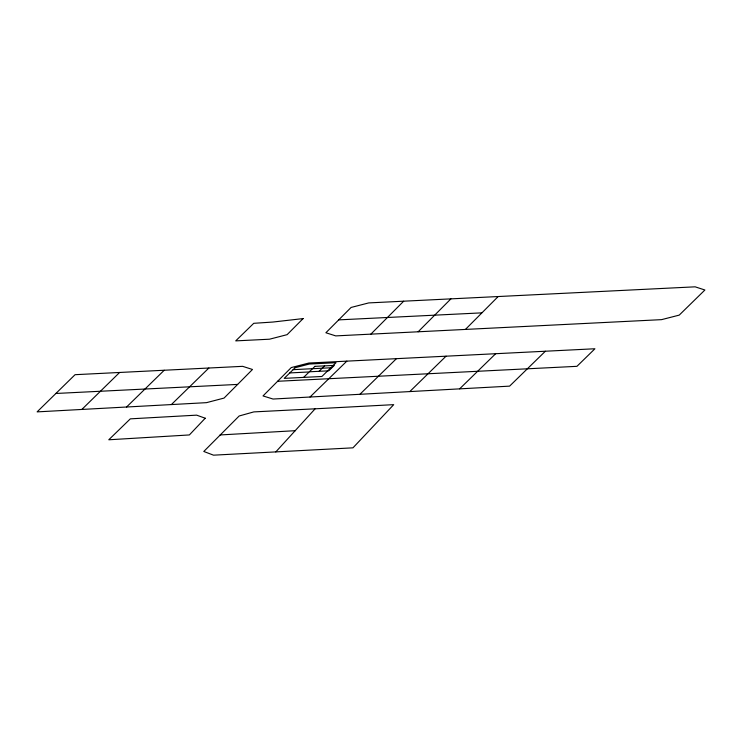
<?xml version="1.0" encoding="UTF-8"?>
<svg xmlns="http://www.w3.org/2000/svg" width="742" height="742" viewBox="0 0 742 742"><rect width="100%" height="100%" fill="white"/><g stroke="black" fill="none" stroke-linecap="round" stroke-linejoin="round"><path stroke-width="1.11" d="M275.792 451.934L315.127 408.814L393.724 404.65L352.96 447.834L213.52 455.171L203.79 451.47L239.165 415.984L253.82 411.903L315.127 408.814M418.136 331.795L450.913 298.859M465.429 329.429L498.17 296.54L695.143 286.829L704.9 290.001L679.227 315.118L661.558 319.644L335.736 335.894L325.886 332.759L351.096 307.448L368.737 302.912L498.17 296.54M370.861 334.141L403.685 301.187M237.653 384.412L252.484 369.479L242.634 366.335L75.063 374.691L37.1 411.884L206.489 402.656L224.047 398.083L237.653 384.412L55.696 393.483M277.619 381.277L291.254 367.568L308.867 363.033L594.936 348.759L576.951 366.325L277.619 381.277L263.02 395.931L273.028 399.038L509.596 386.137L545.361 351.235M119.62 372.465L81.843 409.454M126.567 407.015L164.223 370.249M208.864 368.023L171.365 404.575M359.907 394.299L396.451 358.655M409.797 391.572L446.044 356.188M459.632 388.854L495.647 353.721M303.599 377.4L309.182 371.955L289.788 372.929M319.051 371.306L324.625 365.871M310.017 397.016L346.848 361.131M220.04 434.951L295.39 430.685M293.136 369.664L330.821 367.782M481.716 312.864L338.714 319.876M205.228 418.219L189.368 434.942L108.768 439.783L130.323 418.85L196.649 415.149L205.228 418.219M303.116 318.587L287.117 334.661L269.504 339.205L235.706 340.884L253.745 323.317L272.87 322.047L303.116 318.587M295.149 367.698L284.205 378.364L321.898 376.482L336.033 362.708L309.368 364.034L295.149 367.698M314.933 366.353L309.358 371.788L328.743 370.824L334.327 365.389L314.933 366.353"/></g></svg>
